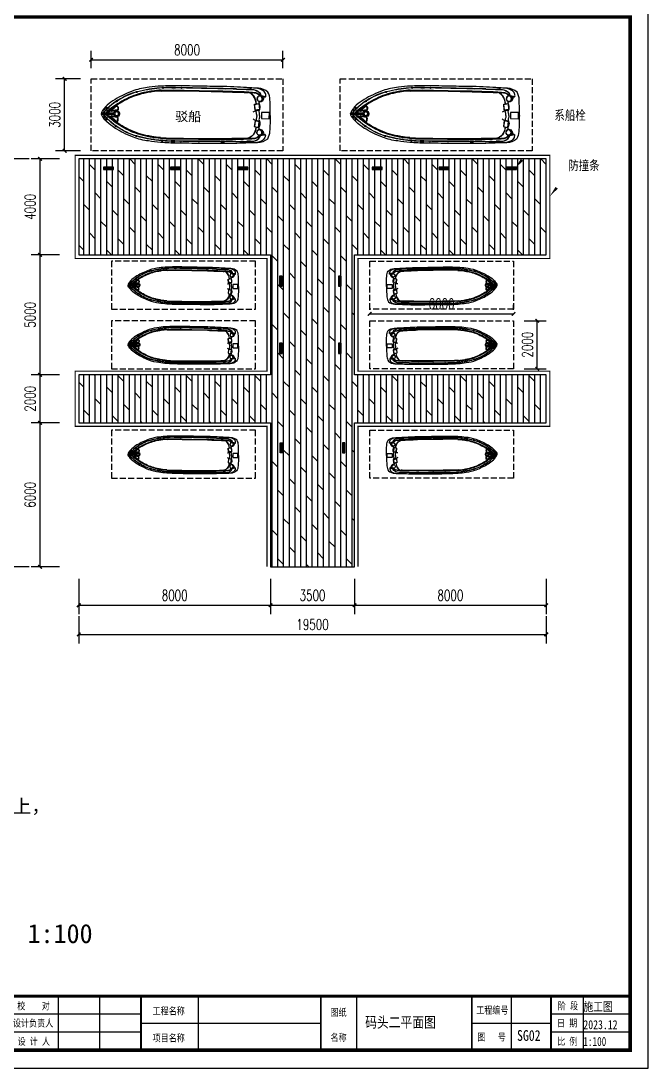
# Model space of a CAD drawing. Extents: x 140753 to 369320, y 91222 to 396627.
# Drawn here: x 280954 to 307115, y 237008 to 280644 of the extents above; entities that cross this region are included whole.
import ezdxf

# ---------------------------------------------------------------- set-up
doc = ezdxf.new("R2010")
doc.units = 0
doc.header["$LTSCALE"] = 1000
doc.linetypes.add('-6_350_HOLE$0$DASH', pattern=[0.35, 0.25, -0.1])
doc.layers.add('00标注文字', color=2, linetype='Continuous', lineweight=15)
for name, color, linetype in [('DIM_SYMB', 3, 'Continuous'), ('furniture', 6, 'Continuous'), ('PUB_DIM', 3, 'Continuous'), ('PUB_TEXT', 7, 'Continuous'), ('栏杆', 6, 'Continuous')]:
    doc.layers.add(name, color=color, linetype=linetype)
doc.styles.add('-宋体', font='', dxfattribs={"width": 0.8})
doc.styles.add('_TCH_DIM', font='SIMPLEX.shx', dxfattribs={"width": 0.7, "bigfont": 'GBCBIG.shx'})
doc.styles.add('_TCH_DIM_T3', font='SIMPLEX.shx', dxfattribs={"width": 0.705882, "bigfont": 'hztxt.shx'})
doc.styles.get("Standard").update_dxf_attribs({"font": ''})
doc.styles.add('图框', font='')
doc.styles.add('黑体', font='simhei.ttf', dxfattribs={"width": 0.8})
doc.styles.get('-宋体').set_extended_font_data('SimSun')
doc.styles.get('Standard').set_extended_font_data('SimSun')
doc.styles.get('图框').set_extended_font_data('SimSun')
doc.dimstyles.new('_TCH_ARCH&&150', dxfattribs={"dimtxt": 446.25, "dimasz": 150, "dimexe": 375, "dimexo": 450, "dimgap": 189.375, "dimtad": 1, "dimdec": 0, "dimzin": 0, "dimdsep": 46, "dimtxsty": '_TCH_DIM_T3', "dimblk": 'ARCHTICK', "dimcen": 0.09, "dimclrt": 7, "dimazin": 2, "dimtfac": 1, "dimtdec": 0, "dimtix": 1, "dimtmove": 2, "dimatfit": 3, "dimfxl": 0, "dimtolj": 1, "dimtzin": 0, "dimarcsym": 0})

# ---------------------------------------------------------------- blocks, each defined once
blk = doc.blocks.new('游艇码头系船柱')
at = {"layer": 'DIM_SYMB'}
for p, q in [((0.04, 0.1), (0.045, 0.1)), ((0.04, 0.05), (0.045, 0.05)), ((0.045, 0.1), (0.045, 0.05)), ((0.045, 0.095), (0.096, 0.095)), ((0.045, 0.055), (0.096, 0.055)), ((0.15, 0.11), (0.19, 0.11)), ((0.15, 0.04), (0.19, 0.04)), ((0.43, 0.095), (0.18, 0.095)), ((0.43, 0.055), (0.18, 0.055)), ((0.46, 0.11), (0.42, 0.11)), ((0.46, 0.04), (0.42, 0.04)), ((0.565, 0.095), (0.514, 0.095)), ((0.565, 0.055), (0.514, 0.055)), ((0.57, 0.1), (0.565, 0.1)), ((0.565, 0.1), (0.565, 0.05)), ((0.57, 0.05), (0.565, 0.05))]:
    blk.add_line(p, q, dxfattribs=at)
blk.add_lwpolyline([(0, 0.15), (0.61, 0.15), (0.61, 0), (0, 0)], close=True, dxfattribs=at)
for centre, radius in [((0.13, 0.075), 0.04), ((0.13, 0.075), 0.035), ((0.48, 0.075), 0.04), ((0.48, 0.075), 0.035)]:
    blk.add_circle(centre, radius, dxfattribs=at)
for centre, radius, start, end in [((0.046, 0.075), 0.0256, 102.68038, 257.31962), ((0.151, 0.075), 0.035, 325.1501, 34.8499), ((0.19, 0.075), 0.035, 34.8499, 90), ((0.19, 0.075), 0.035, 270, 325.1501), ((0.42, 0.075), 0.035, 90, 145.1501), ((0.42, 0.075), 0.035, 214.8499, 270), ((0.459, 0.075), 0.035, 145.1501, 214.8499), ((0.564, 0.075), 0.0256, 282.68038, 77.31962)]:
    blk.add_arc(centre, radius, start, end, dxfattribs=at)
blk = doc.blocks.new('*U60')
at = {"layer": '00标注文字', "xscale": -693.1336901761795, "yscale": 693.1336901761795, "zscale": 693.1336901761795}
blk.add_blockref('游艇码头系船柱', (211, -52), dxfattribs=at)
blk = doc.blocks.new('*U61')
at = {"layer": '栏杆', "color": 0, "linetype": 'ByBlock', "lineweight": -2, "transparency": 16777216}
for p in [(0, 0), (2800, 0)]:
    blk.add_blockref('*U60', p, dxfattribs=at)
blk = doc.blocks.new('*U62')
at = {"layer": '00标注文字', "xscale": -693.1336901761795, "yscale": 693.1336901761795, "zscale": 693.1336901761795}
blk.add_blockref('游艇码头系船柱', (211, -52), dxfattribs=at)
blk = doc.blocks.new('*U63')
at = {"layer": '栏杆', "color": 0, "linetype": 'ByBlock', "lineweight": -2, "transparency": 16777216}
for p in [(0, 0), (2800, 0)]:
    blk.add_blockref('*U62', p, dxfattribs=at)
blk = doc.blocks.new('A$C8620f102')
for p, q in [((1.268, 1.921), (1.262, 1.909)), ((3.833, 1.921), (3.84, 1.909))]:
    blk.add_line(p, q)
for points in [[(2.551, 1.341, -0.01736), (1.42, 1.368, -0.12634), (0.887, 1.52, -0.172899), (0.62, 2.207, -0.013884), (0.596, 2.82, -0.008973), (0.555, 3.695, -0.01509), (0.528, 4.697, 0.002245), (0.518, 6.241, -0.003342), (0.514, 7.955, -0.016984), (0.549, 9.103, -0.024546), (0.644, 9.964, -0.067942), (0.894, 11.047, -0.033948), (1.197, 11.753, -0.022001), (1.533, 12.382, -0.042872), (1.956, 12.94, -0.059514), (2.26, 13.208, -0.046364), (2.433, 13.309, -0.104882), (2.551, 13.341, -0.104882)], [(0.682, 3.757, 0.006425), (0.669, 4.701, 0.002217), (0.659, 6.243, -0.003368), (0.649, 7.97, -0.024633), (0.668, 9.058, -0.015037), (0.757, 9.773, -0.025439), (0.825, 10.169, -0.013843), (1.017, 10.982, -0.040266), (1.317, 11.705, -0.016729), (1.689, 12.335, -0.029739), (2.166, 12.908, 0.01525), (2.423, 13.147, -0.132389), (2.478, 13.181, -0.028442), (2.502, 13.188, -0.028442)], [(0.695, 3.757, 0.006424), (0.683, 4.702, 0.002217), (0.672, 6.243, -0.003368), (0.662, 7.97, -0.024633), (0.682, 9.057, -0.015038), (0.77, 9.771, -0.025461), (0.838, 10.166, -0.013839), (1.03, 10.978, -0.040238), (1.329, 11.698, -0.016715), (1.701, 12.327, -0.029693), (2.176, 12.898, 0.015234), (2.433, 13.137, -0.134036), (2.482, 13.168, -0.024879), (2.502, 13.174, -0.024879)], [(0.842, 9.12, -0.031596), (0.907, 9.752, -0.004928), (0.985, 10.169, -0.02844), (1.18, 10.88, -0.042875), (1.475, 11.56, -0.035347), (1.839, 12.205, -0.024093), (2.247, 12.759, -0.079837), (2.502, 13.025)], [(0.855, 9.119, -0.031592), (0.92, 9.75, -0.004926), (0.999, 10.166, -0.028436), (1.193, 10.875, -0.042895), (1.487, 11.554, -0.035363), (1.851, 12.197, -0.024111), (2.258, 12.751, -0.077658), (2.502, 13.008, -0.077658)], [(0.869, 9.119, -0.031588), (0.934, 9.748, -0.004924), (1.012, 10.163, -0.028433), (1.207, 10.871, -0.042917), (1.499, 11.548, -0.035379), (1.862, 12.19, -0.02413), (2.269, 12.742, -0.075408), (2.502, 12.99, -0.075408)], [(0.897, 9.118, -0.031581), (0.961, 9.743, -0.00492), (1.039, 10.157, -0.028426), (1.233, 10.862, -0.042959), (1.524, 11.536, -0.035411), (1.885, 12.175, -0.028829), (2.227, 12.638, -0.092336), (2.502, 12.86, -0.080328)], [(2.093, 12.151), (2.204, 12.143, 0.382221), (2.306, 12.207), (2.389, 12.629, 0.786544), (2.329, 12.677), (2.011, 12.339, 0.616464), (2.093, 12.151, 3.844907)], [(2.551, 1.341, 0.01736), (3.681, 1.368, 0.12634), (4.214, 1.52, 0.172899), (4.481, 2.207, 0.013884), (4.505, 2.82, 0.008973), (4.546, 3.695, 0.01509), (4.573, 4.697, -0.002245), (4.583, 6.241, 0.003342), (4.587, 7.955, 0.016984), (4.552, 9.103, 0.024546), (4.457, 9.964, 0.067942), (4.207, 11.047, 0.033948), (3.904, 11.753, 0.022001), (3.568, 12.382, 0.042872), (3.145, 12.94, 0.059514), (2.841, 13.208, 0.046364), (2.668, 13.309, 0.104882), (2.551, 13.341, 0.104882)], [(4.42, 3.757, -0.006425), (4.432, 4.701, -0.002217), (4.442, 6.243, 0.003368), (4.453, 7.97, 0.024633), (4.433, 9.058, 0.015037), (4.344, 9.773, 0.025439), (4.276, 10.169, 0.013843), (4.084, 10.982, 0.040266), (3.784, 11.705, 0.016729), (3.412, 12.335, 0.029739), (2.935, 12.908, -0.01525), (2.678, 13.147, 0.132389), (2.623, 13.181, 0.028442), (2.599, 13.188, 0.028442)], [(4.406, 3.757, -0.006424), (4.418, 4.702, -0.002217), (4.429, 6.243, 0.003368), (4.439, 7.97, 0.024633), (4.419, 9.057, 0.015038), (4.331, 9.771, 0.025461), (4.263, 10.166, 0.013839), (4.071, 10.978, 0.040238), (3.772, 11.698, 0.016715), (3.4, 12.327, 0.029693), (2.925, 12.898, -0.015234), (2.668, 13.137, 0.134036), (2.619, 13.168, 0.024879), (2.599, 13.174, 0.024879)], [(4.259, 9.12, 0.031596), (4.194, 9.752, 0.004928), (4.116, 10.169, 0.02844), (3.921, 10.88, 0.042875), (3.626, 11.56, 0.035347), (3.262, 12.205, 0.024093), (2.854, 12.759, 0.079837), (2.599, 13.025)], [(4.246, 9.119, 0.031592), (4.181, 9.75, 0.004926), (4.103, 10.166, 0.028436), (3.908, 10.875, 0.042895), (3.614, 11.554, 0.035363), (3.25, 12.197, 0.024111), (2.843, 12.751, 0.077658), (2.599, 13.008, 0.077658)], [(4.232, 9.119, 0.031588), (4.167, 9.748, 0.004924), (4.089, 10.163, 0.028433), (3.895, 10.871, 0.042917), (3.602, 11.548, 0.035379), (3.239, 12.19, 0.02413), (2.832, 12.742, 0.075408), (2.599, 12.99, 0.075408)], [(4.204, 9.118, 0.031581), (4.14, 9.743, 0.00492), (4.062, 10.157, 0.028426), (3.868, 10.862, 0.042959), (3.577, 11.536, 0.035411), (3.216, 12.175, 0.028829), (2.874, 12.638, 0.092336), (2.599, 12.86, 0.080328)], [(3.008, 12.151), (2.897, 12.143, -0.382221), (2.795, 12.207), (2.712, 12.629, -0.786544), (2.772, 12.677), (3.09, 12.339, -0.616464), (3.008, 12.151, -3.844907)], [(0.842, 9.12), (0.822, 8.712), (0.812, 8.241), (0.817, 7.472), (0.817, 6.417), (0.837, 4.724, -0.002601), (0.857, 3.805, 0.004411), (0.873, 3.024, 0.013009), (0.91, 2.487, 0.113396), (1.012, 2.2, 0.146005), (1.152, 2.079, 1.595219)], [(0.855, 9.119), (0.836, 8.712), (0.826, 8.241), (0.831, 7.472), (0.831, 6.417), (0.851, 4.724, -0.002601), (0.871, 3.805, 0.004411), (0.887, 3.024, 0.013003), (0.923, 2.488, 0.113337), (1.023, 2.207, 0.144821), (1.155, 2.093, 0.138987)], [(0.869, 9.119), (0.85, 8.711), (0.84, 8.24), (0.845, 7.472), (0.845, 6.417), (0.864, 4.725, -0.002601), (0.885, 3.806, 0.00441), (0.901, 3.025, 0.012997), (0.937, 2.49, 0.113276), (1.035, 2.215, 0.142458), (1.159, 2.106, 0.142458)], [(0.897, 9.117), (0.877, 8.711), (0.868, 8.24), (0.873, 7.472), (0.873, 6.417), (0.892, 4.725, -0.002601), (0.912, 3.806, 0.00441), (0.929, 3.026, 0.002867), (0.934, 2.908, 0.002867)], [(4.232, 9.119), (4.251, 8.711), (4.261, 8.24), (4.256, 7.472), (4.256, 6.417), (4.237, 4.725, 0.002601), (4.217, 3.806, -0.00441), (4.2, 3.025, -0.012997), (4.164, 2.49, -0.113276), (4.066, 2.215, -0.142458), (3.942, 2.106, -0.142458)], [(4.246, 9.119), (4.265, 8.712), (4.275, 8.241), (4.27, 7.472), (4.27, 6.417), (4.25, 4.724, 0.002601), (4.23, 3.805, -0.004411), (4.214, 3.024, -0.013003), (4.178, 2.488, -0.113337), (4.078, 2.207, -0.144821), (3.946, 2.093, -0.138987)], [(4.259, 9.12), (4.279, 8.712), (4.289, 8.241), (4.284, 7.472), (4.284, 6.417), (4.264, 4.724, 0.002601), (4.244, 3.805, -0.004411), (4.228, 3.024, -0.013009), (4.191, 2.487, -0.113396), (4.089, 2.2, -0.146005), (3.949, 2.079, -1.595219)], [(4.204, 9.117), (4.224, 8.711), (4.233, 8.24), (4.228, 7.472), (4.228, 6.417), (4.209, 4.725, 0.002601), (4.189, 3.806, -0.00441), (4.172, 3.026, -0.002867), (4.167, 2.908, -0.002867)], [(0.682, 3.757, -0.002942), (0.692, 3.07, 0.002013), (0.701, 2.633, 0.130442), (0.778, 2.321, 0.261246), (1.143, 2.01, 0.209197)], [(0.695, 3.757, -0.002941), (0.705, 3.07, 0.002014), (0.715, 2.633, 0.130992), (0.791, 2.327, 0.261832), (1.146, 2.024, 0.261832)], [(4.406, 3.757, 0.002941), (4.396, 3.07, -0.002014), (4.386, 2.633, -0.130992), (4.31, 2.327, -0.261832), (3.955, 2.024, -0.261832)], [(4.42, 3.757, 0.002942), (4.41, 3.07, -0.002013), (4.4, 2.633, -0.130442), (4.323, 2.321, -0.261246), (3.958, 2.01, -0.209197)], [(1.73, 2.337, -0.043334), (1.415, 2.417, -0.18333), (0.998, 2.737, -0.123985), (0.911, 3.114, 0.015377), (0.892, 3.387)], [(1.727, 2.323, -0.043195), (1.41, 2.404, -0.183415), (0.986, 2.73, -0.094511), (0.901, 3.02)], [(3.371, 2.337, 0.043334), (3.687, 2.417, 0.18333), (4.103, 2.737, 0.123985), (4.19, 3.114, -0.015377), (4.209, 3.387)], [(3.374, 2.323, 0.043195), (3.691, 2.404, 0.183415), (4.115, 2.73, 0.094511), (4.2, 3.02)], [(1.205, 1.672, -0.164393), (0.99, 1.699, -0.188684), (0.742, 1.936, -0.10758), (0.602, 2.549)], [(3.896, 1.672, 0.164393), (4.111, 1.699, 0.188684), (4.359, 1.936, 0.10758), (4.499, 2.549)]]:
    blk.add_lwpolyline(points, format="xyb")
for points in [[(2.095, 12.185), (2.208, 12.177, 0.383069), (2.273, 12.216), (2.356, 12.642, 0.853636), (2.351, 12.65), (2.037, 12.316, 0.613527)], [(3.006, 12.185), (2.893, 12.177, -0.383069), (2.828, 12.216), (2.745, 12.642, -0.853636), (2.75, 12.65), (3.064, 12.316, -0.613527)]]:
    blk.add_lwpolyline(points, format="xyb", close=True)
for points in [[(2.502, 12.456), (2.502, 13.3)], [(2.502, 13.3), (2.502, 12.45)], [(2.599, 13.3), (2.599, 12.45)], [(2.599, 12.456), (2.599, 13.3)], [(0.643, 8.368), (0.619, 8.368), (0.619, 8.105), (0.645, 8.105)], [(0.659, 8.105), (0.677, 8.105), (0.677, 8.368), (0.657, 8.368)], [(4.442, 8.105), (4.424, 8.105), (4.424, 8.368), (4.444, 8.368)], [(4.458, 8.368), (4.482, 8.368), (4.482, 8.105), (4.456, 8.105)], [(0.669, 4.823), (0.651, 4.823), (0.651, 4.571), (0.672, 4.571)], [(0.686, 4.571), (0.7, 4.571), (0.7, 4.823), (0.682, 4.823)], [(4.415, 4.571), (4.401, 4.571), (4.401, 4.823), (4.419, 4.823)], [(4.432, 4.823), (4.45, 4.823), (4.45, 4.571), (4.429, 4.571)], [(0.693, 2.976), (0.668, 2.976), (0.668, 2.721), (0.699, 2.721)], [(0.712, 2.721), (0.722, 2.721), (0.722, 2.976), (0.707, 2.976)], [(4.389, 2.721), (4.379, 2.721), (4.379, 2.976), (4.394, 2.976)], [(4.408, 2.976), (4.433, 2.976), (4.433, 2.721), (4.402, 2.721)]]:
    blk.add_lwpolyline(points)
for points in [[(2.125, 2.097), (2.184, 2.415), (1.757, 2.461), (1.687, 2.14)], [(2.113, 2.112), (2.168, 2.403), (1.768, 2.446), (1.703, 2.153)], [(2.976, 2.097), (2.917, 2.415), (3.344, 2.461), (3.414, 2.14)], [(2.988, 2.112), (2.933, 2.403), (3.333, 2.446), (3.398, 2.153)], [(2.333, 1.403), (2.333, 1.961), (2.768, 1.961), (2.768, 1.403)]]:
    blk.add_lwpolyline(points, close=True)
for centre, radius in [((2.154, 12.993), 0.0564), ((2.313, 13.148), 0.0628), ((2.788, 13.148), 0.0628), ((2.947, 12.993), 0.0564), ((2.537, 12.256), 0.139), ((2.564, 12.256), 0.139), ((1.354, 2.097), 0.196), ((1.354, 2.097), 0.182), ((3.747, 2.097), 0.196), ((3.747, 2.097), 0.182)]:
    blk.add_circle(centre, radius)
for centre, radius, start, end in [((2.551, 13.234), 0.0821, 53.90736, 126.09264), ((2.551, 13.234), 0.0821, 53.90736, 126.09264), ((1.663, 12.276), 0.0427, 70.23043, 225.37248), ((1.663, 12.276), 0.0427, 244.01024, 51.59266), ((2.537, 12.256), 0.204, 99.88397, 72.33353), ((2.564, 12.256), 0.204, 107.66647, 80.11603), ((3.438, 12.276), 0.0427, 128.40734, 295.98976), ((3.438, 12.276), 0.0427, 314.62752, 109.76957), ((0.986, 10.846), 0.0427, 81.61585, 249.71152), ((0.986, 10.846), 0.0427, 268.34658, 62.98079), ((4.115, 10.846), 0.0427, 117.01921, 271.65342), ((4.115, 10.846), 0.0427, 290.28848, 98.38415), ((0.667, 8.989), 0.0427, 91.31956, 261.72615), ((0.667, 8.989), 0.0427, 280.38504, 72.66067), ((4.434, 8.989), 0.0427, 107.33933, 259.61496), ((4.434, 8.989), 0.0427, 278.27385, 88.68044), ((0.652, 7.675), 0.0427, 95.0301, 265.12922), ((0.652, 7.675), 0.0427, 283.78939, 76.36993), ((4.449, 7.675), 0.0427, 103.63007, 256.21061), ((4.449, 7.675), 0.0427, 274.87078, 84.9699), ((4.439, 6.391), 0.0427, 101.222, 257.47113), ((4.439, 6.391), 0.0427, 276.09534, 82.5978), ((1.773, 1.953), 0.633, 165.99567, 206.33128), ((1.816, 1.84), 0.633, 172.12538, 195.35791), ((1.354, 2.097), 0.238, 225.77259, 10.67419), ((1.354, 2.097), 0.21, 243.7243, 10.67419), ((3.747, 2.097), 0.238, 169.32581, 314.22741), ((3.747, 2.097), 0.21, 169.32581, 296.2757), ((3.328, 1.953), 0.633, 333.66872, 14.00433), ((3.285, 1.84), 0.633, 344.64209, 7.87462)]:
    blk.add_arc(centre, radius, start, end)
for points in [[(2.285, 2.551), (2.245, 2.458), (2.204, 2.333), (2.16, 2.098)], [(2.792, 2.551), (2.856, 2.458), (2.897, 2.333), (2.941, 2.098)], [(1.532, 1.939), (1.472, 1.874), (1.333, 1.805), (1.252, 1.781), (1.213, 1.726), (1.205, 1.672)], [(2.551, 2.09), (2.435, 2.096), (2.358, 2.113), (2.259, 2.137), (2.176, 2.105), (1.995, 2.067), (1.801, 2.095), (1.703, 2.137), (1.639, 2.146), (1.547, 2.133)], [(2.551, 2.09), (2.666, 2.096), (2.743, 2.113), (2.842, 2.137), (2.925, 2.105), (3.106, 2.067), (3.3, 2.095), (3.399, 2.137), (3.462, 2.146), (3.554, 2.133)], [(3.569, 1.939), (3.629, 1.874), (3.768, 1.805), (3.849, 1.781), (3.888, 1.726), (3.896, 1.672)]]:
    blk.add_spline(points, degree=3)
for points in [[(2.551, 2.297), (2.512, 2.298), (2.446, 2.299), (2.351, 2.319), (2.271, 2.356), (2.221, 2.334), (2.203, 2.325)], [(2.551, 2.297), (2.589, 2.298), (2.655, 2.299), (2.75, 2.319), (2.83, 2.356), (2.88, 2.334), (2.898, 2.325)]]:
    blk.add_open_spline(points, degree=3, knots=[0, 0, 0, 0, 0.00840925, 0.01405459, 0.02148076, 0.02583256, 0.02583256, 0.02583256, 0.02583256])
blk = doc.blocks.new('$TITLEBLK$00000187')
h = blk.add_hatch(color=140)
h.dxf.hatch_style = 1
h.paths.add_polyline_path([(-294.3, 4.5, 0.294083), (-290.89, 4.48, -0.363756), (-284.97, 3.96, 1.450144)])
h.paths.add_polyline_path([(-289.53, 10.8), (-286.23, 5.12, 0.101723), (-288.23, 5.58), (-289.84, 8.66), (-292.52, 4.26, -0.081837), (-293.64, 4.38)], flags=16)
h = blk.add_hatch(color=174)
h.paths.add_polyline_path([(-285.05, 3.78, 0.296692), (-289.05, 4.29, -0.04264), (-291.3, 3.4, -0.209747), (-293.92, 3.62, 0.179915), (-291.3, 1.33, 0.169783), (-289.28, 1.97, -0.05744), (-287.69, 2.74, -0.214092), (-285.77, 2.71, 0.064571)])
h.paths.add_polyline_path([(-288.71, 3.03, -0.084014), (-290.89, 2.08, -0.271733), (-292.96, 2.61, 0.071966), (-291.58, 2.64, 0.098278), (-289.75, 3.23, -0.072406), (-288.51, 3.9, -0.088156), (-286.96, 4.07, -0.181988), (-285.56, 3.48, 0.206106)], flags=16)
blk.add_hatch(color=174).paths.add_polyline_path([(-286.08, 2.39, 0.189728), (-288.25, 1.81, -0.126537), (-290.52, 1.1, 0.245013)])
for p, q in [((-196, 0), (-196, 15)), ((-184.5, 0), (-184.5, 15)), ((-159, 0), (-159, 15)), ((-147.5, 0), (-147.5, 15)), ((-120, 0), (-120, 15)), ((-76, 0), (-76, 15)), ((-33, 0), (-33, 15)), ((-13, 0), (-13, 15)), ((0, 0), (0, 15)), ((-136, 10), (-210, 10)), ((0, 10), (-22, 10)), ((-136, 7.5), (-86, 7.5)), ((-44, 7.5), (-22, 7.5)), ((-136, 5), (-210, 5)), ((0, 5), (-22, 5))]:
    blk.add_line(p, q)
for points, const_width in [([(-297.54, 0), (-297.54, 15), (0, 15)], 0.8), ([(-210, 0), (-210, 15)], 0.5), ([(-173, 0), (-173, 15)], 0.5), ([(-136, 0), (-136, 15)], 0.5), ([(-86, 0), (-86, 15)], 0.5), ([(-44, 0), (-44, 15)], 0.5), ([(-22, 0), (-22, 15)], 0.5)]:
    blk.add_lwpolyline(points, dxfattribs=dict(const_width=const_width))
for points in [[(-294.3, 4.5, 0.294083), (-290.89, 4.48, -0.363756), (-284.97, 3.96, 1.450144)], [(-293.64, 4.38), (-289.53, 10.8), (-286.23, 5.12, 0.101723), (-288.23, 5.58), (-289.84, 8.66), (-292.52, 4.26, -0.081837)]]:
    blk.add_lwpolyline(points, format="xyb", close=True)
for points in [[(-293.92, 3.62, 0.209747), (-291.3, 3.4, 0.04264), (-289.05, 4.29, -0.296692), (-285.05, 3.78)], [(-292.96, 2.61, 0.071966), (-291.58, 2.64, 0.098278), (-289.75, 3.23, -0.072406), (-288.51, 3.9, -0.088156), (-286.96, 4.07, -0.181988), (-285.56, 3.48, 0.206106), (-288.71, 3.03, -0.084014), (-290.89, 2.08, -0.271733), (-292.96, 2.61)], [(-291.3, 1.33, 0.169783), (-289.28, 1.97, -0.05744), (-287.69, 2.74, -0.214092), (-285.77, 2.71, -0.214092)], [(-290.52, 1.1, 0.126537), (-288.25, 1.81, -0.189728), (-286.08, 2.39, -0.189728)]]:
    blk.add_lwpolyline(points, format="xyb")
for start, end in [(208.4706, 249.2676), (318.8384, 333.6165), (258.5751, 313.6432)]:
    blk.add_arc((-289.53, 6), 5, start, end)
at = {"style": '图框'}
for s, height, width, p in [('审    定', 2, 0.8, (-207.53, 11.34)), ('校    对', 2, 0.8, (-170.43, 11.27)), ('工程名称', 2, 0.8, (-132.8, 9.86)), ('图纸', 2, 0.8, (-83.31, 9.46)), ('工程编号', 2, 0.8, (-42.79, 10.08)), ('阶 段', 2, 0.8, (-20.12, 11.27)), ('苏州伯利恒水上设施工程有限公司', 4, 0.8, (-282.06, 6.56)), ('审    核', 2, 0.8, (-207.55, 6.48)), ('设计负责人', 2, 0.8, (-171.62, 6.48)), ('日 期', 2, 0.8, (-20.31, 6.48)), ('SuZhou Bethlehem Water Facilities Engineering Co.,Ltd ', 2.5, 0.75, (-282.06, 1.57)), ('项目负责人', 2, 0.8, (-208.49, 1.42)), ('设 计 人', 2, 0.8, (-170.33, 1.42)), ('项目名称', 2, 0.8, (-132.8, 2.36)), ('名称', 2, 0.8, (-83.31, 2.46)), ('图   号', 2, 0.8, (-42.46, 2.6)), ('比 例', 2, 0.8, (-20.27, 1.42))]:
    blk.add_text(s, height=height, dxfattribs=dict(at, width=width)).set_placement(p)
for tag, p in [('审定人', (-193.68, 10.95)), ('校对', (-155.51, 10.92)), ('审核人', (-193.68, 6.03)), ('设计负责人', (-158.64, 6.23)), ('项目负责人', (-195.69, 1.11)), ('设计人', (-156.48, 1.18))]:
    blk.add_attdef(tag, p, '', height=3)
for tag, p, height, style, width in [('工程名称', (-115.66, 9.53), 3, '-宋体', 0.8), ('阶段', (-12.96, 10.81), 2.5, '黑体', 0.8), ('图名', (-73.67, 6.22), 3, '-宋体', 0.8), ('日期', (-12.96, 5.8), 2.5, '黑体', 0.8), ('项目名称', (-115.65, 1.97), 3, '-宋体', 0.8), ('图号', (-31.44, 2.55), 3, '_TCH_DIM', 0.7), ('比例', (-12.96, 1.14), 2.5, '黑体', 0.8)]:
    blk.add_attdef(tag, p, '', height=height, dxfattribs=dict(style=style, width=width))
blk = doc.blocks.new('$TITLEBLK$00000095')
for p, q in [((-150, 20), (-150, 0)), ((-150, 20), (0, 20)), ((-125, 20), (-125, 0)), ((-100, 20), (-100, 0)), ((-75, 20), (-75, 0)), ((-75, 20), (-75, 0)), ((-50, 20), (-50, 0)), ((-25, 20), (-25, 0)), ((0, 20), (0, 0)), ((-150, 15), (-75, 15)), ((-75, 15), (0, 15)), ((-150, 10), (-75, 10)), ((-75, 10), (0, 10)), ((-150, 5), (-75, 5)), ((-75, 5), (0, 5))]:
    blk.add_line(p, q)
at = {"width": 0.8}
for s, p in [('建   筑', (-146.45, 15.65)), ('暖  通', (-70.35, 15.73)), ('结   构', (-146.45, 10.91)), ('给 排 水', (-71.03, 10.9)), ('电   气', (-146.45, 5.65)), ('工   艺', (-70.35, 6.13)), ('通   讯', (-146.45, 0.88)), ('自   控', (-70.35, 1.24))]:
    blk.add_text(s, height=3.509, dxfattribs=at).set_placement(p)
blk = doc.blocks.new('rgthtyjyuk')
blk.add_lwpolyline([(0, 0), (420, 0), (420, 297), (0, 297)], close=True)
at = {"const_width": 1}
blk.add_lwpolyline([(25, 5), (415, 5), (415, 292), (25, 292)], close=True, dxfattribs=at)
at = {"const_width": 0.8}
blk.add_lwpolyline([(415, 20), (25, 20)], dxfattribs=at)
at = {"rotation": 90}
blk.add_blockref('$TITLEBLK$00000095', (25, 292), dxfattribs=at)
blk = doc.blocks.new('_ArchTick')
at = {"color": 0, "linetype": 'ByBlock', "const_width": 0.4}
blk.add_lwpolyline([(-0.5, -0.5), (0.5, 0.5)], dxfattribs=at)
blk = doc.blocks.new('*D104')
at = {"layer": 'Defpoints', "color": 0, "transparency": 16777216}
for p in [(283368, 256296), (302868, 256296), (302868, 255080)]:
    blk.add_point(p, dxfattribs=at)
at = {"layer": 'PUB_DIM', "color": 0, "lineweight": -2, "transparency": 16777216}
for p, q in [((283368, 255846), (283368, 254705)), ((302868, 255846), (302868, 254705)), ((283368, 255080), (302868, 255080))]:
    blk.add_line(p, q, dxfattribs=at)
at = {"layer": 'PUB_DIM', "color": 0, "lineweight": -2, "transparency": 16777216, "xscale": 150, "yscale": 150, "zscale": 150, "rotation": 180}
blk.add_blockref('_ArchTick', (283368, 255080), dxfattribs=at)
at = {"layer": 'PUB_DIM', "color": 0, "lineweight": -2, "transparency": 16777216, "xscale": 150, "yscale": 150, "zscale": 150}
blk.add_blockref('_ArchTick', (302868, 255080), dxfattribs=at)
at = {"layer": 'PUB_DIM', "color": 7, "transparency": 16777216, "insert": (293118, 255492), "char_height": 446.2, "attachment_point": 5, "style": '_TCH_DIM_T3'}
blk.add_mtext('\\A1;19500', dxfattribs=at)
blk = doc.blocks.new('*D105')
at = {"layer": 'Defpoints', "color": 0, "transparency": 16777216}
for p in [(283368, 257846), (291368, 257846), (291368, 256296)]:
    blk.add_point(p, dxfattribs=at)
at = {"layer": 'PUB_DIM', "color": 0, "lineweight": -2, "transparency": 16777216}
for p, q in [((283368, 257396), (283368, 255921)), ((291368, 257396), (291368, 255921)), ((283368, 256296), (291368, 256296))]:
    blk.add_line(p, q, dxfattribs=at)
at = {"layer": 'PUB_DIM', "color": 0, "lineweight": -2, "transparency": 16777216, "xscale": 150, "yscale": 150, "zscale": 150, "rotation": 180}
blk.add_blockref('_ArchTick', (283368, 256296), dxfattribs=at)
at = {"layer": 'PUB_DIM', "color": 0, "lineweight": -2, "transparency": 16777216, "xscale": 150, "yscale": 150, "zscale": 150}
blk.add_blockref('_ArchTick', (291368, 256296), dxfattribs=at)
at = {"layer": 'PUB_DIM', "color": 7, "transparency": 16777216, "insert": (287368, 256708), "char_height": 446.2, "attachment_point": 5, "style": '_TCH_DIM_T3'}
blk.add_mtext('\\A1;8000', dxfattribs=at)
blk = doc.blocks.new('*D106')
at = {"layer": 'Defpoints', "color": 0, "transparency": 16777216}
for p in [(291368, 257846), (294868, 257846), (294868, 256296)]:
    blk.add_point(p, dxfattribs=at)
at = {"layer": 'PUB_DIM', "color": 0, "lineweight": -2, "transparency": 16777216}
for p, q in [((291368, 257396), (291368, 255921)), ((294868, 257396), (294868, 255921)), ((291368, 256296), (294868, 256296))]:
    blk.add_line(p, q, dxfattribs=at)
at = {"layer": 'PUB_DIM', "color": 0, "lineweight": -2, "transparency": 16777216, "xscale": 150, "yscale": 150, "zscale": 150, "rotation": 180}
blk.add_blockref('_ArchTick', (291368, 256296), dxfattribs=at)
at = {"layer": 'PUB_DIM', "color": 0, "lineweight": -2, "transparency": 16777216, "xscale": 150, "yscale": 150, "zscale": 150}
blk.add_blockref('_ArchTick', (294868, 256296), dxfattribs=at)
at = {"layer": 'PUB_DIM', "color": 7, "transparency": 16777216, "insert": (293118, 256708), "char_height": 446.2, "attachment_point": 5, "style": '_TCH_DIM_T3'}
blk.add_mtext('\\A1;3500', dxfattribs=at)
blk = doc.blocks.new('*D107')
at = {"layer": 'Defpoints', "color": 0, "transparency": 16777216}
for p in [(294868, 257846), (302868, 257846), (302868, 256296)]:
    blk.add_point(p, dxfattribs=at)
at = {"layer": 'PUB_DIM', "color": 0, "lineweight": -2, "transparency": 16777216}
for p, q in [((294868, 257396), (294868, 255921)), ((302868, 257396), (302868, 255921)), ((294868, 256296), (302868, 256296))]:
    blk.add_line(p, q, dxfattribs=at)
at = {"layer": 'PUB_DIM', "color": 0, "lineweight": -2, "transparency": 16777216, "xscale": 150, "yscale": 150, "zscale": 150, "rotation": 180}
blk.add_blockref('_ArchTick', (294868, 256296), dxfattribs=at)
at = {"layer": 'PUB_DIM', "color": 0, "lineweight": -2, "transparency": 16777216, "xscale": 150, "yscale": 150, "zscale": 150}
blk.add_blockref('_ArchTick', (302868, 256296), dxfattribs=at)
at = {"layer": 'PUB_DIM', "color": 7, "transparency": 16777216, "insert": (298868, 256708), "char_height": 446.2, "attachment_point": 5, "style": '_TCH_DIM_T3'}
blk.add_mtext('\\A1;8000', dxfattribs=at)
blk = doc.blocks.new('*D114')
at = {"layer": 'Defpoints', "color": 0, "transparency": 16777216}
for p in [(280434, 274897), (281750, 274897), (281750, 257897)]:
    blk.add_point(p, dxfattribs=at)
at = {"layer": 'PUB_DIM', "color": 0, "lineweight": -2, "transparency": 16777216}
for p, q in [((281300, 274897), (280059, 274897)), ((280434, 257897), (280434, 274897)), ((281300, 257897), (280059, 257897))]:
    blk.add_line(p, q, dxfattribs=at)
at = {"layer": 'PUB_DIM', "color": 0, "lineweight": -2, "transparency": 16777216, "xscale": 150, "yscale": 150, "zscale": 150}
for p, rotation in [((280434, 274897), 90), ((280434, 257897), 270)]:
    blk.add_blockref('_ArchTick', p, dxfattribs=dict(at, rotation=rotation))
at = {"layer": 'PUB_DIM', "color": 7, "transparency": 16777216, "insert": (280021, 266397), "char_height": 446.2, "attachment_point": 5, "rotation": 90, "style": '_TCH_DIM_T3'}
blk.add_mtext('\\A1;17000', dxfattribs=at)
blk = doc.blocks.new('*D115')
at = {"layer": 'Defpoints', "color": 0, "transparency": 16777216}
for p in [(281750, 274897), (283020, 274897), (283020, 270897)]:
    blk.add_point(p, dxfattribs=at)
at = {"layer": 'PUB_DIM', "color": 0, "lineweight": -2, "transparency": 16777216}
for p, q in [((282570, 274897), (281375, 274897)), ((281750, 270897), (281750, 274897)), ((282570, 270897), (281375, 270897))]:
    blk.add_line(p, q, dxfattribs=at)
at = {"layer": 'PUB_DIM', "color": 0, "lineweight": -2, "transparency": 16777216, "xscale": 150, "yscale": 150, "zscale": 150}
for p, rotation in [((281750, 274897), 90), ((281750, 270897), 270)]:
    blk.add_blockref('_ArchTick', p, dxfattribs=dict(at, rotation=rotation))
at = {"layer": 'PUB_DIM', "color": 7, "transparency": 16777216, "insert": (281338, 272897), "char_height": 446.2, "attachment_point": 5, "rotation": 90, "style": '_TCH_DIM_T3'}
blk.add_mtext('\\A1;4000', dxfattribs=at)
blk = doc.blocks.new('*D116')
at = {"layer": 'Defpoints', "color": 0, "transparency": 16777216}
for p in [(281750, 270897), (283020, 270897), (283020, 265897)]:
    blk.add_point(p, dxfattribs=at)
at = {"layer": 'PUB_DIM', "color": 0, "lineweight": -2, "transparency": 16777216}
for p, q in [((282570, 270897), (281375, 270897)), ((281750, 265897), (281750, 270897)), ((282570, 265897), (281375, 265897))]:
    blk.add_line(p, q, dxfattribs=at)
at = {"layer": 'PUB_DIM', "color": 0, "lineweight": -2, "transparency": 16777216, "xscale": 150, "yscale": 150, "zscale": 150}
for p, rotation in [((281750, 270897), 90), ((281750, 265897), 270)]:
    blk.add_blockref('_ArchTick', p, dxfattribs=dict(at, rotation=rotation))
at = {"layer": 'PUB_DIM', "color": 7, "transparency": 16777216, "insert": (281338, 268397), "char_height": 446.2, "attachment_point": 5, "rotation": 90, "style": '_TCH_DIM_T3'}
blk.add_mtext('\\A1;5000', dxfattribs=at)
blk = doc.blocks.new('*D117')
at = {"layer": 'Defpoints', "color": 0, "transparency": 16777216}
for p in [(281750, 265897), (283020, 265897), (283020, 263897)]:
    blk.add_point(p, dxfattribs=at)
at = {"layer": 'PUB_DIM', "color": 0, "lineweight": -2, "transparency": 16777216}
for p, q in [((282570, 265897), (281375, 265897)), ((281750, 263897), (281750, 265897)), ((282570, 263897), (281375, 263897))]:
    blk.add_line(p, q, dxfattribs=at)
at = {"layer": 'PUB_DIM', "color": 0, "lineweight": -2, "transparency": 16777216, "xscale": 150, "yscale": 150, "zscale": 150}
for p, rotation in [((281750, 265897), 90), ((281750, 263897), 270)]:
    blk.add_blockref('_ArchTick', p, dxfattribs=dict(at, rotation=rotation))
at = {"layer": 'PUB_DIM', "color": 7, "transparency": 16777216, "insert": (281338, 264897), "char_height": 446.2, "attachment_point": 5, "rotation": 90, "style": '_TCH_DIM_T3'}
blk.add_mtext('\\A1;2000', dxfattribs=at)
blk = doc.blocks.new('*D118')
at = {"layer": 'Defpoints', "color": 0, "transparency": 16777216}
for p in [(281750, 263897), (283020, 263897), (283020, 257897)]:
    blk.add_point(p, dxfattribs=at)
at = {"layer": 'PUB_DIM', "color": 0, "lineweight": -2, "transparency": 16777216}
for p, q in [((282570, 263897), (281375, 263897)), ((281750, 257897), (281750, 263897)), ((282570, 257897), (281375, 257897))]:
    blk.add_line(p, q, dxfattribs=at)
at = {"layer": 'PUB_DIM', "color": 0, "lineweight": -2, "transparency": 16777216, "xscale": 150, "yscale": 150, "zscale": 150}
for p, rotation in [((281750, 263897), 90), ((281750, 257897), 270)]:
    blk.add_blockref('_ArchTick', p, dxfattribs=dict(at, rotation=rotation))
at = {"layer": 'PUB_DIM', "color": 7, "transparency": 16777216, "insert": (281338, 260897), "char_height": 446.2, "attachment_point": 5, "rotation": 90, "style": '_TCH_DIM_T3'}
blk.add_mtext('\\A1;6000', dxfattribs=at)
blk = doc.blocks.new('*D135')
at = {"layer": 'Defpoints', "color": 0, "transparency": 16777216}
for p in [(301503, 268153), (302494, 268153), (301503, 266153)]:
    blk.add_point(p, dxfattribs=at)
at = {"layer": 'PUB_DIM', "color": 0, "lineweight": -2, "transparency": 16777216}
for p, q in [((301953, 268153), (302869, 268153)), ((302494, 266153), (302494, 268153)), ((301953, 266153), (302869, 266153))]:
    blk.add_line(p, q, dxfattribs=at)
at = {"layer": 'PUB_DIM', "color": 0, "lineweight": -2, "transparency": 16777216, "xscale": 150, "yscale": 150, "zscale": 150}
for p, rotation in [((302494, 268153), 90), ((302494, 266153), 270)]:
    blk.add_blockref('_ArchTick', p, dxfattribs=dict(at, rotation=rotation))
at = {"layer": 'PUB_DIM', "color": 7, "transparency": 16777216, "insert": (302082, 267153), "char_height": 446.2, "attachment_point": 5, "rotation": 90, "style": '_TCH_DIM_T3'}
blk.add_mtext('\\A1;2000', dxfattribs=at)
blk = doc.blocks.new('*D136')
at = {"layer": 'Defpoints', "color": 0, "transparency": 16777216}
for p in [(301503, 268437), (295503, 268153), (301503, 268153)]:
    blk.add_point(p, dxfattribs=at)
at = {"layer": 'PUB_DIM', "color": 0, "lineweight": -2, "transparency": 16777216}
for p, q in [((295503, 268603), (295503, 268812)), ((301503, 268603), (301503, 268812)), ((295503, 268437), (301503, 268437))]:
    blk.add_line(p, q, dxfattribs=at)
at = {"layer": 'PUB_DIM', "color": 0, "lineweight": -2, "transparency": 16777216, "xscale": 150, "yscale": 150, "zscale": 150, "rotation": 180}
blk.add_blockref('_ArchTick', (295503, 268437), dxfattribs=at)
at = {"layer": 'PUB_DIM', "color": 0, "lineweight": -2, "transparency": 16777216, "xscale": 150, "yscale": 150, "zscale": 150}
blk.add_blockref('_ArchTick', (301503, 268437), dxfattribs=at)
at = {"layer": 'PUB_DIM', "color": 7, "transparency": 16777216, "insert": (298503, 268850), "char_height": 446.2, "attachment_point": 5, "style": '_TCH_DIM_T3'}
blk.add_mtext('\\A1;6000', dxfattribs=at)
blk = doc.blocks.new('*D137')
at = {"layer": 'Defpoints', "color": 0, "transparency": 16777216}
for p in [(282778, 278231), (283884, 278231), (283884, 275231)]:
    blk.add_point(p, dxfattribs=at)
at = {"layer": 'PUB_DIM', "color": 0, "lineweight": -2, "transparency": 16777216}
for p, q in [((283434, 278231), (282403, 278231)), ((282778, 275231), (282778, 278231)), ((283434, 275231), (282403, 275231))]:
    blk.add_line(p, q, dxfattribs=at)
at = {"layer": 'PUB_DIM', "color": 0, "lineweight": -2, "transparency": 16777216, "xscale": 150, "yscale": 150, "zscale": 150}
for p, rotation in [((282778, 278231), 90), ((282778, 275231), 270)]:
    blk.add_blockref('_ArchTick', p, dxfattribs=dict(at, rotation=rotation))
at = {"layer": 'PUB_DIM', "color": 7, "transparency": 16777216, "insert": (282366, 276731), "char_height": 446.2, "attachment_point": 5, "rotation": 90, "style": '_TCH_DIM_T3'}
blk.add_mtext('\\A1;3000', dxfattribs=at)
blk = doc.blocks.new('*D138')
at = {"layer": 'Defpoints', "color": 0, "transparency": 16777216}
for p in [(291884, 279024), (283884, 278231), (291884, 278231)]:
    blk.add_point(p, dxfattribs=at)
at = {"layer": 'PUB_DIM', "color": 0, "lineweight": -2, "transparency": 16777216}
for p, q in [((283884, 278681), (283884, 279399)), ((291884, 278681), (291884, 279399)), ((283884, 279024), (291884, 279024))]:
    blk.add_line(p, q, dxfattribs=at)
at = {"layer": 'PUB_DIM', "color": 0, "lineweight": -2, "transparency": 16777216, "xscale": 150, "yscale": 150, "zscale": 150, "rotation": 180}
blk.add_blockref('_ArchTick', (283884, 279024), dxfattribs=at)
at = {"layer": 'PUB_DIM', "color": 0, "lineweight": -2, "transparency": 16777216, "xscale": 150, "yscale": 150, "zscale": 150}
blk.add_blockref('_ArchTick', (291884, 279024), dxfattribs=at)
at = {"layer": 'PUB_DIM', "color": 7, "transparency": 16777216, "insert": (287884, 279436), "char_height": 446.2, "attachment_point": 5, "style": '_TCH_DIM_T3'}
blk.add_mtext('\\A1;8000', dxfattribs=at)

msp = doc.modelspace()

# ---------------------------------------------------------------- hatches: boundary and pattern name
at = {"layer": '栏杆', "true_color": 0xcd6928, "transparency": 33554687}
h = msp.add_hatch(dxfattribs=at)
h.set_pattern_fill('DOLMIT', color=32, scale=300, angle=90)
h.set_pattern_definition([(90, (-113609.2, -54657.9), (-238.12262, 1e-14), []), (135, (-113609.2, -54657.9), (-476.2449, -476.2449), [336.7564, -673.512])])
h.paths.add_polyline_path([(283367.9, 274896.8), (283367.9, 270896.8), (291365.4, 270896.8), (291367.9, 265896.8), (283367.9, 265896.8), (283367.9, 263896.8), (291367.9, 263896.8), (291367.9, 257896.8), (294867.9, 257896.8), (294867.9, 263896.8), (302867.9, 263896.8), (302867.9, 265896.8), (294867.9, 265896.8), (294867.9, 270896.8), (302867.9, 270896.8), (302867.9, 274896.8)])

# ---------------------------------------------------------------- linework, layer by layer
at = {"linetype": '-6_350_HOLE$0$DASH'}
for points in [[(291884.3, 278231.3), (291884.3, 275231.3), (283884.3, 275231.3), (283884.3, 278231.3)], [(302277.8, 278231.3), (302277.8, 275231.3), (294277.8, 275231.3), (294277.8, 278231.3)], [(284732.9, 270633.8), (284732.9, 268633.8), (290732.9, 268633.8), (290732.9, 270633.8)], [(301503, 270633.8), (301503, 268633.8), (295503, 268633.8), (295503, 270633.8)], [(284732.9, 268153.2), (284732.9, 266153.2), (290732.9, 266153.2), (290732.9, 268153.2)], [(301503, 268153.2), (301503, 266153.2), (295503, 266153.2), (295503, 268153.2)], [(284732.9, 263586.9), (284732.9, 261586.9), (290732.9, 261586.9), (290732.9, 263586.9)], [(301503, 263586.9), (301503, 261586.9), (295503, 261586.9), (295503, 263586.9)]]:
    msp.add_lwpolyline(points, close=True, dxfattribs=at)
at = {"color": 4, "const_width": 50}
msp.add_lwpolyline([(295017.9, 257899.7), (295017.9, 257899.7), (295017.9, 263746.8), (303017.9, 263746.8), (303017.9, 266046.8), (295017.9, 266046.8), (295017.9, 270746.8), (303017.9, 270746.8), (303017.9, 275046.8), (283217.9, 275046.8), (283217.9, 270746.8), (291215.5, 270746.8), (291217.9, 266046.8), (283217.9, 266046.8), (283217.9, 263746.8), (291217.9, 263746.8), (291217.9, 257902.2)], dxfattribs=at)
msp.add_lwpolyline([(283367.9, 274896.8), (283367.9, 270896.8), (291365.4, 270896.8), (291367.9, 265896.8), (283367.9, 265896.8), (283367.9, 263896.8), (291367.9, 263896.8), (291367.9, 257896.8), (294867.9, 257896.8), (294867.9, 263896.8), (302867.9, 263896.8), (302867.9, 265896.8), (294867.9, 265896.8), (294867.9, 270896.8), (302867.9, 270896.8), (302867.9, 274896.8)], close=True)
at = {"layer": 'DIM_SYMB'}
for points in [[(304683.4, 276363, 0, 0, 0), (303045.1, 276363, 0, 0, 0), (301573.4, 274502.6, 0, 120, 0), (301852.6, 274855.5, 0, 0, 0)], [(305092.1, 274269, 0, 0, 0), (303779.6, 274269, 0, 0, 0), (303017.9, 273344.3, 0, 120, 0), (303304, 273691.7, 0, 0, 0)]]:
    msp.add_lwpolyline(points, format="xyseb", dxfattribs=at)

# ---------------------------------------------------------------- block references
at = {"xscale": 150, "yscale": 150, "zscale": 150}
msp.add_blockref('rgthtyjyuk', (244114.9, 237008.2), dxfattribs=at)
ref = msp.add_blockref('$TITLEBLK$00000187', (306364.9, 237758.2), dxfattribs=dict(xscale=150, yscale=150, zscale=150))
ref.add_attrib('图名', '码头二平面图', (295314.9, 238691.9), dxfattribs={"color": 3, "height": 450, "style": '-宋体', "width": 0.8})
ref.add_attrib('图号', 'SG02', (301649.4, 238140.2), dxfattribs={"color": 3, "height": 450, "style": '黑体', "width": 0.8})
ref.add_attrib('日期', '2023.12', (304414.9, 238628.7), dxfattribs={"color": 3, "height": 375, "style": '黑体', "width": 0.8})
ref.add_attrib('阶段', '施工图', (304414.9, 239379.9), dxfattribs={"color": 3, "height": 375, "style": '黑体', "width": 0.8})
ref.add_attrib('比例', '1:100', (304414.9, 237929.9), dxfattribs={"color": 3, "height": 375, "style": '黑体', "width": 0.75})
at = {"layer": '00标注文字', "xscale": -693.1336901761795, "yscale": 693.1336901761795, "zscale": 693.1336901761795}
for p in [(284822.2, 274450.9), (287622.2, 274450.9), (290422.2, 274450.9), (296022.2, 274450.9), (298822.2, 274450.9), (301622.2, 274450.9)]:
    msp.add_blockref('游艇码头系船柱', p, dxfattribs=at)
at = {"layer": '00标注文字', "yscale": 693.1336901761795, "zscale": 693.1336901761795}
for p, xscale, rotation in [((291874, 262641), 693.1336901761795, 90.00000000000001), ((294361.9, 262641), -693.1336901761795, 270)]:
    msp.add_blockref('游艇码头系船柱', p, dxfattribs=dict(at, xscale=xscale, rotation=rotation))
at = {"layer": 'furniture'}
for p, xscale, yscale, zscale, rotation in [((292156.8, 278183.3), -586.7257927787625, 586.7257927787624, 586.7257927787624, 89.28554899144594), ((302550.2, 278183.3), -586.7257927787625, 586.7257927787624, 586.7257927787624, 89.28554899144594), ((290556.6, 270551.3), -384.0117213298578, 384.011721329858, 384.011721329858, 89.28554899144594), ((295679.3, 270551.3), 384.0117213298579, 384.0117213298579, 384.0117213298579, 270.714451008554), ((290556.6, 268070.7), -384.0117213298578, 384.0117213298579, 384.0117213298579, 89.28554899144594), ((295679.3, 268070.7), 384.0117213298578, 384.0117213298578, 384.0117213298578, 270.714451008554), ((290556.6, 263504.4), -384.0117213298577, 384.0117213298579, 384.0117213298579, 89.28554899144594), ((295679.3, 263504.4), 384.0117213298578, 384.0117213298578, 384.0117213298578, 270.714451008554)]:
    msp.add_blockref('A$C8620f102', p, dxfattribs=dict(at, xscale=xscale, yscale=yscale, zscale=zscale, rotation=rotation))
at = {"layer": '栏杆', "rotation": 270}
for name, p in [('*U63', (291796.2, 269798.5)), ('*U61', (294257.6, 269798.5))]:
    msp.add_blockref(name, p, dxfattribs=at)

# ---------------------------------------------------------------- texts
at = {"layer": 'PUB_TEXT'}
for s, height, p in [('驳船', 398.73, (287388.2, 276465.7)), ('不锈钢骨架，拉丝不锈钢扶手，一端固定在混凝土基础上，', 569.62, (261966.1, 247633.2))]:
    msp.add_text(s, height=height, dxfattribs=at).set_placement(p)
at = {"layer": 'PUB_TEXT', "color": 7, "style": '-宋体', "width": 0.8}
for s, p in [('系船栓', (303207.6, 276520.5)), ('防撞条', (303788.1, 274426.5))]:
    msp.add_text(s, height=398.73, dxfattribs=at).set_placement(p)
at = {"layer": 'PUB_TEXT', "color": 7}
msp.add_text('1:100', height=797.47, dxfattribs=at).set_placement((281230.9, 242215.3))

# ---------------------------------------------------------------- dimensions: what is measured, and where the dimension line sits
at = {"layer": 'PUB_DIM'}
for p1, p2, distance, picture, middle in [((283884.3, 278231.3), (291884.3, 278231.3), 792.6, '*D138', (287884.3, 279436.4)), ((283884.3, 275231.3), (283884.3, 278231.3), 1105.9, '*D137', (282366, 276731.3)), ((281750.2, 257896.8), (281750.2, 274896.8), 1316.3, '*D114', (280021.3, 266396.8)), ((283019.8, 270896.8), (283019.8, 274896.8), 1269.6, '*D115', (281337.7, 272896.8)), ((283019.8, 265896.8), (283019.8, 270896.8), 1269.6, '*D116', (281337.7, 268396.8)), ((295503, 268153.2), (301503, 268153.2), 283.8, '*D136', (298503, 268849.5)), ((301503, 266153.2), (301503, 268153.2), -991.4, '*D135', (302081.9, 267153.2)), ((283019.8, 263896.8), (283019.8, 265896.8), 1269.6, '*D117', (281337.7, 264896.8)), ((283019.8, 257896.8), (283019.8, 263896.8), 1269.6, '*D118', (281337.7, 260896.8)), ((283367.9, 257846), (291367.9, 257846), -1550, '*D105', (287367.9, 256708.5)), ((291367.9, 257846), (294867.9, 257846), -1550, '*D106', (293117.9, 256708.5)), ((294867.9, 257846), (302867.9, 257846), -1550, '*D107', (298867.9, 256708.5)), ((283367.9, 256296), (302867.9, 256296), -1216, '*D104', (293117.9, 255492.4))]:
    dim = msp.add_aligned_dim(p1=p1, p2=p2, distance=distance, dimstyle='_TCH_ARCH&&150', dxfattribs=at)
    dim.commit()
    dim.dimension.update_dxf_attribs({"geometry": picture, "text_midpoint": middle})

doc.saveas('drawing.dxf')
